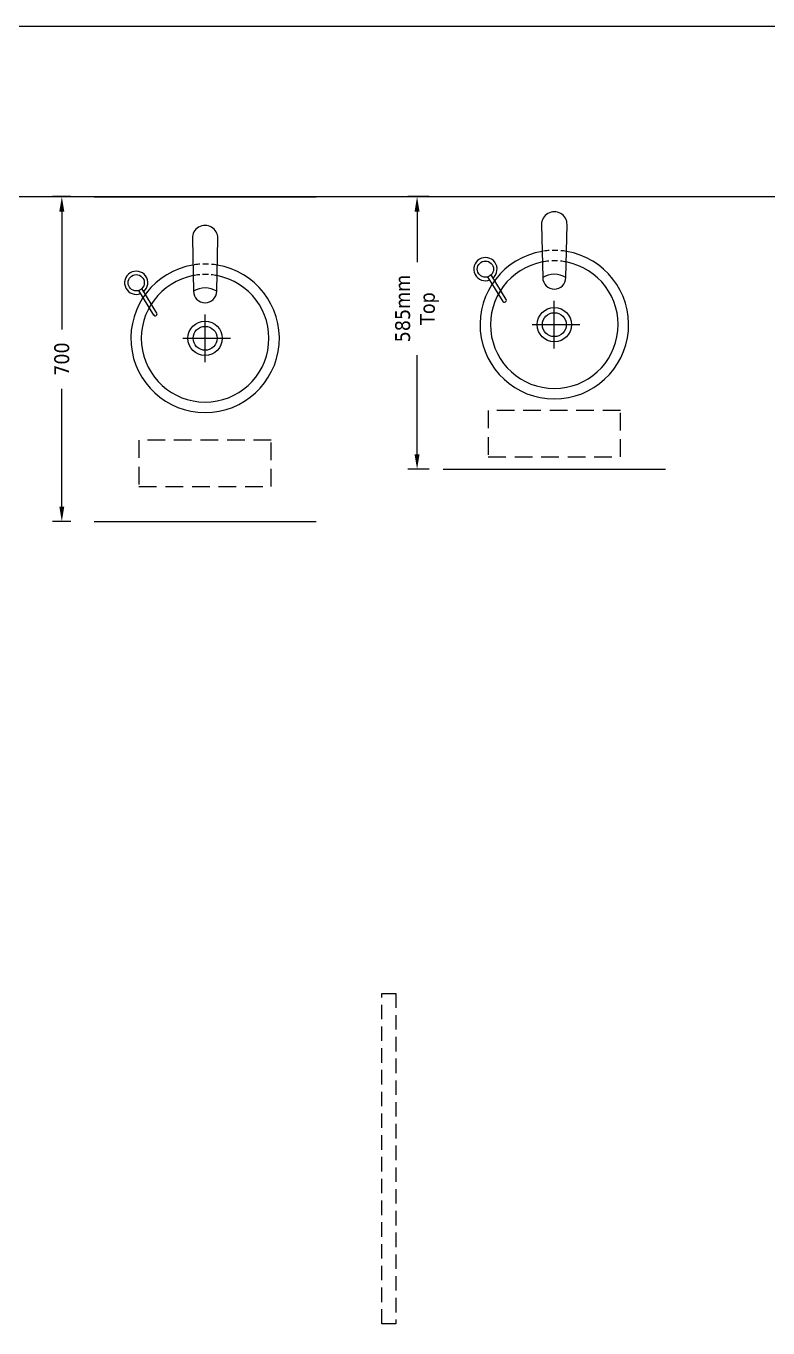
# Model space of a CAD drawing. Header units: millimetres. Extents: x 46649 to 61237, y -33954 to -18530.
# Drawn here: x 57062 to 58661, y -21336 to -18530 of the extents above; entities that cross this region are included whole.
import ezdxf

# ---------------------------------------------------------------- set-up
doc = ezdxf.new("R2010")
doc.units = ezdxf.units.MM
for name, pattern in [('DASHED', [19.05, 12.7, -6.35]), ('HIDDEN', [0.375, 0.25, -0.125]), ('HIDDEN2', [0.1875, 0.125, -0.0625])]:
    doc.linetypes.add(name, pattern=pattern)
for name, color, linetype, lineweight in [('border', 7, 'Continuous', 0), ('e-5', 3, 'Continuous', 40), ('ed-1', 6, 'Continuous', 5), ('ed-3', 140, 'Continuous', 9), ('ed-4', 8, 'HIDDEN2', 5), ('eo-1', 7, 'Continuous', 9), ('eo-3', 2, 'Continuous', 25), ('t1-e', 1, 'Continuous', 5)]:
    doc.layers.add(name, color=color, linetype=linetype, lineweight=lineweight)
doc.styles.add('TAHOMA', font='', dxfattribs={"height": 32})
doc.styles.get('TAHOMA').set_extended_font_data('Tahoma')
doc.dimstyles.new('1-20', dxfattribs={"dimtxt": 32, "dimasz": 32, "dimexe": 20, "dimexo": 50, "dimgap": 30, "dimtad": 0, "dimtoh": 1, "dimdec": 5, "dimrnd": 5, "dimzin": 12, "dimdsep": 46, "dimtxsty": 'TAHOMA', "dimcen": -40, "dimclrd": 1, "dimclre": 6, "dimclrt": 2, "dimadec": 0, "dimazin": 0, "dimtfac": 1, "dimtdec": 5, "dimtmove": 0, "dimatfit": 0, "dimldrblk": 'DOT', "dimfxl": 1, "dimtolj": 1, "dimtzin": 12, "dimlwd": -1, "dimlwe": -1, "dimarcsym": 0})

# ---------------------------------------------------------------- blocks, each defined once
blk = doc.blocks.new('*D310')
at = {"layer": 'defpoints', "color": 0}
for p in [(57980.4, -18898), (57904.6, -19485.4), (57980.4, -19485.4)]:
    blk.add_point(p, dxfattribs=at)
at = {"layer": 't1-e', "color": 6}
for p, q in [((57930.4, -18898), (57884.6, -18898)), ((57930.4, -19485.4), (57884.6, -19485.4))]:
    blk.add_line(p, q, dxfattribs=at)
at = {"layer": 't1-e', "color": 1}
for p, q in [((57904.6, -18930), (57904.6, -19038.8)), ((57904.6, -19453.4), (57904.6, -19239.4))]:
    blk.add_line(p, q, dxfattribs=at)
for points in [[(57909.9, -18930), (57899.2, -18930), (57904.6, -18898)], [(57899.2, -19453.4), (57909.9, -19453.4), (57904.6, -19485.4)]]:
    blk.add_solid(points, dxfattribs=at)
at = {"layer": 't1-e', "color": 2, "insert": (57904.6, -19139.1), "char_height": 32, "attachment_point": 5, "rotation": 90, "style": 'TAHOMA'}
blk.add_mtext('\\A1;585mm\\PTop', dxfattribs=at)
blk = doc.blocks.new('_Dot')
at = {"layer": 'e-5', "lineweight": -2}
blk.add_line((-0.5, 0), (-1, 0), dxfattribs=at)
at = {"layer": 'e-5', "const_width": 0.5}
blk.add_lwpolyline([(-0.25, 0, 1), (0.25, 0, 1)], format="xyb", close=True, dxfattribs=at)
blk = doc.blocks.new('*D321')
at = {"layer": 'defpoints', "color": 0}
for p in [(57139.2, -18898), (57208.6, -18898), (57208.6, -19598)]:
    blk.add_point(p, dxfattribs=at)
at = {"layer": 't1-e', "color": 6}
for p, q in [((57158.6, -18898), (57119.2, -18898)), ((57158.6, -19598), (57119.2, -19598))]:
    blk.add_line(p, q, dxfattribs=at)
at = {"layer": 't1-e', "color": 1}
for p, q in [((57139.2, -18930), (57139.2, -19183.9)), ((57139.2, -19566), (57139.2, -19312.1))]:
    blk.add_line(p, q, dxfattribs=at)
for points in [[(57144.5, -18930), (57133.8, -18930), (57139.2, -18898)], [(57133.8, -19566), (57144.5, -19566), (57139.2, -19598)]]:
    blk.add_solid(points, dxfattribs=at)
at = {"layer": 't1-e', "color": 2, "insert": (57139.2, -19248), "char_height": 32, "attachment_point": 5, "rotation": 90, "style": 'TAHOMA'}
blk.add_mtext('\\A1;700', dxfattribs=at)

msp = doc.modelspace()

# ---------------------------------------------------------------- linework, layer by layer
at = {"layer": 'border'}
msp.add_lwpolyline([(61237.47042, -18530.37398), (61237.47042, -33954.2691), (46649.3202, -33954.2691), (46649.3202, -18530.37398), (61237.47042, -18530.37398)], dxfattribs=at)
at = {"layer": 'ed-1'}
for p, q in [((58089.71901, -19123.733961), (58057.332373, -19070.792387)), ((58096.543345, -19119.559221), (58064.156708, -19066.617648)), ((57337.307315, -19153.148739), (57304.920678, -19100.207165)), ((57344.13165, -19148.974), (57311.745013, -19096.032426)), ((58200.291394, -19225.03877), (58200.291394, -19122.312472)), ((57447.879698, -19254.453548), (57447.879698, -19151.727251)), ((58152.292401, -19173.812875), (58255.018698, -19173.812875)), ((57399.880705, -19203.227653), (57502.607002, -19203.227653))]:
    msp.add_line(p, q, dxfattribs=at)
for points in [[(58225.291394, -19072.448329, 0.2980897021), (58175.291394, -19072.448329, -2.323591242)], [(57472.879698, -19101.863108, 0.2980897021), (57422.879698, -19101.863108, -2.323591242)]]:
    msp.add_lwpolyline(points, format="xyb", dxfattribs=at)
for centre in [(58051.854055, -19054.171977), (57299.44236, -19083.586755)]:
    msp.add_circle(centre, 17.5, dxfattribs=at)
at = {"layer": 'ed-1', "linetype": 'HIDDEN', "ltscale": 50}
for centre, radius, start, end in [((58200.291394, -19173.812875), 160, 80.561643339, 99.438356661), ((57447.879698, -19203.227653), 160, 80.561643339, 99.438356661), ((58200.291394, -19173.812875), 137.472469, 79.20914961, 100.79085039), ((57447.879698, -19203.227653), 137.472469, 79.209149609, 100.790850391)]:
    msp.add_arc(centre, radius, start, end, dxfattribs=at)
at = {"layer": 'ed-1'}
for centre, radius, start, end in [((58051.854055, -19054.171977), 25, 310.662812737, 292.249023154), ((57299.44236, -19083.586755), 25, 310.662812736, 292.249023155), ((58093.078952, -19121.56122), 4.001252, 210.022690939, 32.889144711), ((57340.667257, -19150.975998), 4.001252, 210.022690939, 32.889144711)]:
    msp.add_arc(centre, radius, start, end, dxfattribs=at)
at = {"layer": 'ed-3', "linetype": 'DASHED', "ltscale": 3}
for points in [[(58057.791394, -19358.900254), (58057.791394, -19458.900254), (58342.791394, -19458.900254), (58342.791394, -19358.900254)], [(57305.379698, -19422.749583), (57305.379698, -19522.749583), (57590.379698, -19522.749583), (57590.379698, -19422.749583)]]:
    msp.add_lwpolyline(points, close=True, dxfattribs=at)
at = {"layer": 'ed-4', "ltscale": 250}
msp.add_lwpolyline([(57828.555579, -20614.599754), (57858.555579, -20614.599754), (57858.555579, -21326.599754), (57828.555579, -21326.599754)], close=True, dxfattribs=at)
at = {"layer": 'eo-1'}
for points in [[(58172.791394, -18958.398668), (58175.291394, -19072.448329, 0.9851059681), (58225.291394, -19072.448329), (58227.791394, -18958.398668, 1.015119218), (58172.791394, -18958.398668)], [(57420.379698, -18987.813446), (57422.879698, -19101.863108, 0.9851059681), (57472.879698, -19101.863108), (57475.379698, -18987.813446, 1.015119218), (57420.379698, -18987.813446)]]:
    msp.add_lwpolyline(points, format="xyb", dxfattribs=at)
for centre, radius in [((58200.291394, -19173.812875), 37), ((58200.291394, -19173.812875), 25.75), ((57447.879698, -19203.227653), 37), ((57447.879698, -19203.227653), 25.75)]:
    msp.add_circle(centre, radius, dxfattribs=at)
for centre, radius, start, end in [((58200.291394, -19173.812875), 160, 99.438356661, 80.561643339), ((57447.879698, -19203.227653), 160, 99.438356661, 80.561643339), ((58200.291394, -19173.812875), 137.472469, 100.79085039, 79.20914961), ((57447.879698, -19203.227653), 137.472469, 100.790850391, 79.209149609)]:
    msp.add_arc(centre, radius, start, end, dxfattribs=at)
at = {"layer": 'eo-3', "ltscale": 5}
for points in [[(59943.383374, -18898.029312), (47970.041647, -18898.029312)], [(57208.608754, -18898.029312), (57687.150643, -18898.029312)], [(57961.020449, -19485.400254), (58439.562338, -19485.400254)], [(57208.608754, -19598.029312), (57687.150643, -19598.029312)]]:
    msp.add_lwpolyline(points, dxfattribs=at)

# ---------------------------------------------------------------- dimensions: what is measured, and where the dimension line sits
at = {"layer": 't1-e'}
dim = msp.add_linear_dim(base=(57139.166588, -18898.029312), p1=(57208.608754, -19598.029312), p2=(57208.608754, -18898.029312), angle=90, dimstyle='1-20', dxfattribs=at)
dim.commit()
dim.dimension.update_dxf_attribs({"geometry": '*D321', "text_midpoint": (57139.166588, -19248.029312)})
dim = msp.add_linear_dim(base=(57904.563541, -19485.400254), p1=(57980.375353, -18898.029312), p2=(57980.375353, -19485.400254), angle=90, text='<>mm\\PTop', dimstyle='1-20', dxfattribs=at)
dim.commit()
dim.dimension.update_dxf_attribs({"geometry": '*D310', "text_midpoint": (57904.563541, -19139.134104), "dimtype": 160})

doc.saveas('drawing.dxf')
